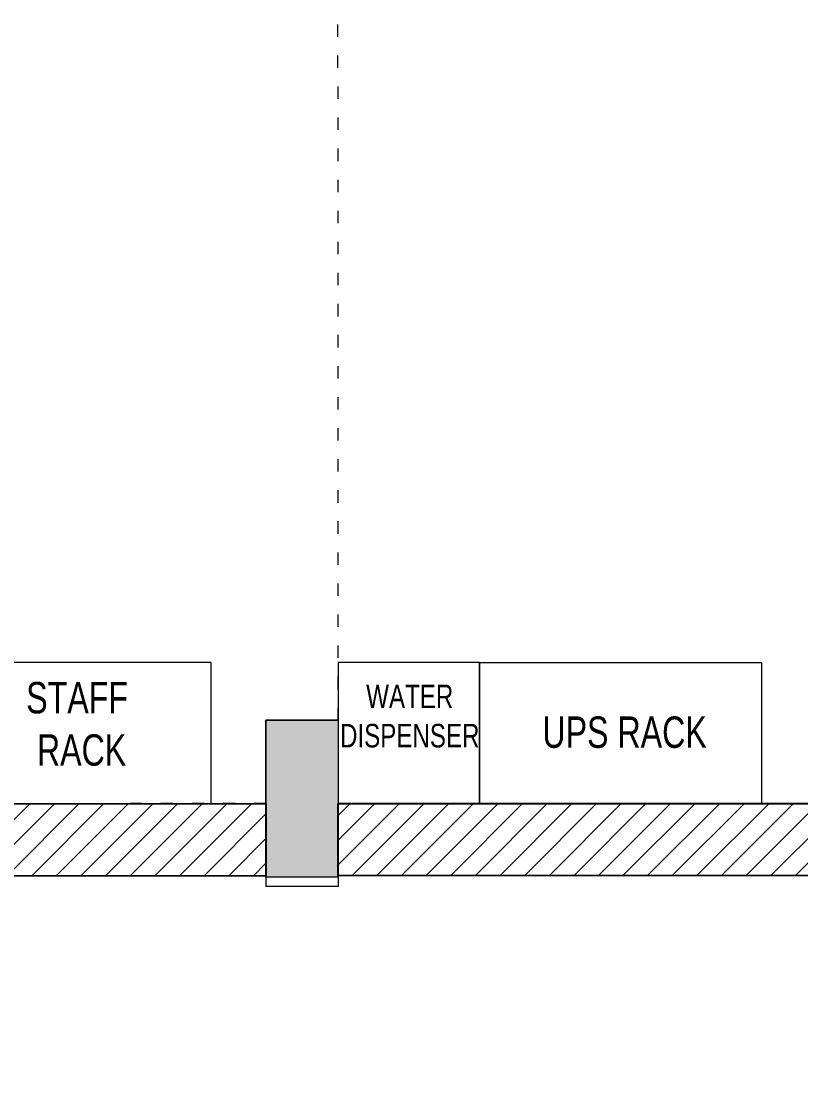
# Model space of a CAD drawing. Header units: feet. Extents: x 9100201 to 9130972, y -7060626 to -7048050.
# Drawn here: x 9122594 to 9125077, y -7054217 to -7050812 of the extents above; entities that cross this region are included whole.
import ezdxf

# ---------------------------------------------------------------- set-up
doc = ezdxf.new("R2010")
doc.units = ezdxf.units.FT
doc.header["$LTSCALE"] = 33
doc.header["$MEASUREMENT"] = 0
doc.linetypes.add('ACAD_ISO03W100', pattern=[30, 12, -18])
for name, color, linetype, lineweight in [('A-COL', 243, 'Continuous', 9), ('column hatch', 5, 'Continuous', 0), ('LENS-DIM', 252, 'Continuous', 5), ('LENS-TEXT', 31, 'Continuous', 5), ('LK-FF&E WALL', 1, 'Continuous', 9), ('LN-HATCH', 251, 'Continuous', 0)]:
    doc.layers.add(name, color=color, linetype=linetype, lineweight=lineweight)
doc.layers.add('A-WALL', color=1, linetype='Continuous')
doc.styles.add('LK TXT', font='GILC____.TTF', dxfattribs={"height": 100})

# ---------------------------------------------------------------- blocks, each defined once
blk = doc.blocks.new('A$C79009803')
at = {"layer": 'column hatch'}
h = blk.add_hatch(color=8, dxfattribs=at)
h.dxf.hatch_style = 1
h.paths.add_polyline_path([(11711.1, -1078.5), (11481, -1078.4), (11481.4, -578.3), (11711.4, -578.4)])
h.paths.add_polyline_path([(11714.5, 3899.6), (11484.4, 3899.7), (11484.8, 4399.8), (11714.8, 4399.7)])
h.paths.add_polyline_path([(7333.2, 3902.6), (7103.1, 3902.7), (7103.5, 4402.8), (7333.5, 4402.6)])
h.paths.add_polyline_path([(7329.8, -1075.5), (7099.7, -1075.4), (7100.1, -575.3), (7330.1, -575.5)])
h.paths.add_polyline_path([(4348.9, -1073.5), (4118.9, -1073.4), (4119.2, -573.3), (4349.3, -573.4)])
h.paths.add_polyline_path([(4352.3, 3904.6), (4122.2, 3904.7), (4122.6, 4404.8), (4352.6, 4404.7)])
h.paths.add_polyline_path([(1411.4, 3906.6), (1181.4, 3906.7), (1181.7, 4406.8), (1411.8, 4406.7)])
h.paths.add_polyline_path([(1408.1, -1071.5), (1178, -1071.4), (1178.3, -571.3), (1408.4, -571.4)])
h.paths.add_polyline_path([(-1539.4, -1069.4), (-1769.5, -1069.3), (-1769.2, -569.2), (-1539.1, -569.4)])
h.paths.add_polyline_path([(-1539.4, 3908.6), (-1769.5, 3908.7), (-1769.2, 4408.8), (-1539.1, 4408.7)])
h.paths.add_polyline_path([(-4880.4, 3910.9), (-5110.5, 3911), (-5110.1, 4411.1), (-4880.1, 4410.9)])
h.paths.add_polyline_path([(-4381.4, -1422.9), (-4456.7, -1640.3), (-4929.2, -1476.6), (-4853.9, -1259.2)])
h.paths.add_polyline_path([(-11371, -86.6), (-11555.9, 66.5), (-10803.3, 975.3), (-10618.4, 822.2)])
h.paths.add_polyline_path([(-14668.5, -4068.5), (-14853.4, -3915.4), (-14088, -2991.2), (-13903.1, -3144.3)])
h.paths.add_polyline_path([(-14627.2, -7907), (-14812.1, -7753.9), (-14537.8, -7422.7), (-14353, -7575.8)])
h.paths.add_polyline_path([(-18663, -4564.8), (-18847.9, -4411.8), (-18573.6, -4080.6), (-18388.8, -4233.6)])
at = {"layer": 'LN-HATCH'}
h = blk.add_hatch(dxfattribs=at)
h.set_pattern_fill('ANSI31', color=256, scale=444, angle=180)
h.set_pattern_definition([(225, (-11307537.077, 5495392.03), (39.24442636, -39.24442636), [])])
h.paths.add_polyline_path([(11481, -840.4), (7330, -840.4), (7330, -1069.4), (11481, -1069.4)])
h.paths.add_polyline_path([(7099.7, -839.4), (4349.1, -839.4), (4349.1, -1069.4), (7099.7, -1069.4)])
h.paths.add_polyline_path([(1178, -839.4), (-1539.3, -839.4), (-1539.3, -1069.4), (1178, -1069.4)])
h.paths.add_polyline_path([(4118.9, -839.4), (1408.2, -839.4), (1408.2, -1069.4), (4118.9, -1069.4)])
h.paths.add_polyline_path([(-13155.4, -6035.6), (-14430, -7512), (-14353, -7575.8), (-13076.2, -6101.3)])
h.paths.add_polyline_path([(-18485, -4153.9), (-16921.4, -2202.9), (-17010, -2129.5), (-18573.6, -4080.6)])
at = {"layer": 'A-COL'}
for p, q in [((4119.2, -573.3), (4118.8, -1103.1)), ((4349.3, -573.4), (4119.2, -573.3)), ((4349.3, -573.4), (4348.9, -1103.3)), ((4348.9, -1103.3), (4118.8, -1103.1))]:
    blk.add_line(p, q, dxfattribs=at)
blk.add_lwpolyline([(4348.9, -1073.5), (4118.9, -1073.4), (4119.2, -573.3), (4349.3, -573.4)], close=True, dxfattribs=at)
at = {"layer": 'A-WALL'}
for points in [[(1408.2, -839.4), (4118.9, -839.4), (4118.9, -1069.4), (1408.2, -1069.4)], [(4349.1, -839.4), (7099.7, -839.4), (7099.7, -1069.4), (4349.1, -1069.4)]]:
    blk.add_lwpolyline(points, close=True, dxfattribs=at)
blk = doc.blocks.new('A$Ce45749d8')
at = {"layer": 'LENS-DIM', "color": 5, "linetype": 'ACAD_ISO03W100', "ltscale": 0.1, "elevation": 0}
blk.add_lwpolyline([(7372.2, -303.4), (10089.6, -303.4), (10089.8, -35.3), (10319.9, -35.5), (10319.7, -303.4), (13030.5, -302.3), (13030.7, -37.3), (13260.7, -37.4), (13260.7, 4440.5), (13033.7, 4440.7), (13033.9, 4710.8), (10323.1, 4712.6), (10322.9, 4442.5), (10092.9, 4442.7), (10093, 4712.8), (7372.2, 4714.6)], dxfattribs=at)
at = {"layer": 'LENS-DIM', "color": 2}
blk.add_blockref('A$C79009803', (8911.5, 535.9, 0), dxfattribs=at)

msp = doc.modelspace()

# ---------------------------------------------------------------- linework, layer by layer
at = {"layer": 'LK-FF&E WALL', "elevation": 0}
for points in [[(9123199.2, -7052855.8), (9122299.2, -7052855.8), (9122299.2, -7053305.8), (9123199.2, -7053305.8)], [(9123603.7, -7053305.5), (9124053.7, -7053305.5), (9124053.7, -7052855.5), (9123603.7, -7052855.5)], [(9124053.7, -7053306.5), (9124953.7, -7053306.5), (9124953.7, -7052856.5), (9124053.7, -7052856.5)]]:
    msp.add_lwpolyline(points, close=True, dxfattribs=at)

# ---------------------------------------------------------------- block references
at = {"layer": 'LENS-DIM', "color": 2, "rotation": 0.0163409346695699}
msp.add_blockref('A$Ce45749d8', (9110343, -7053005.8, 0), dxfattribs=at)

# ---------------------------------------------------------------- texts
at = {"layer": 'LENS-TEXT', "color": 0, "linetype": 'Continuous', "ltscale": 3, "attachment_point": 5, "style": 'LK TXT'}
for s, width, gutter_width, insert, char_height in [('STAFF\\P RACK', 1099.487, 1, (9122772, -7053052, 0), 100), ('WATER \\PDISPENSER', 264.162, 0.75, (9123831.7, -7053026.9, 0), 75), ('UPS RACK', 783.964, 1, (9124516.2, -7053078.5, 0), 100)]:
    msp.add_mtext_dynamic_manual_height_columns(s, width=width, gutter_width=gutter_width, heights=[0], dxfattribs=dict(at, insert=insert, char_height=char_height))

doc.saveas('drawing.dxf')
